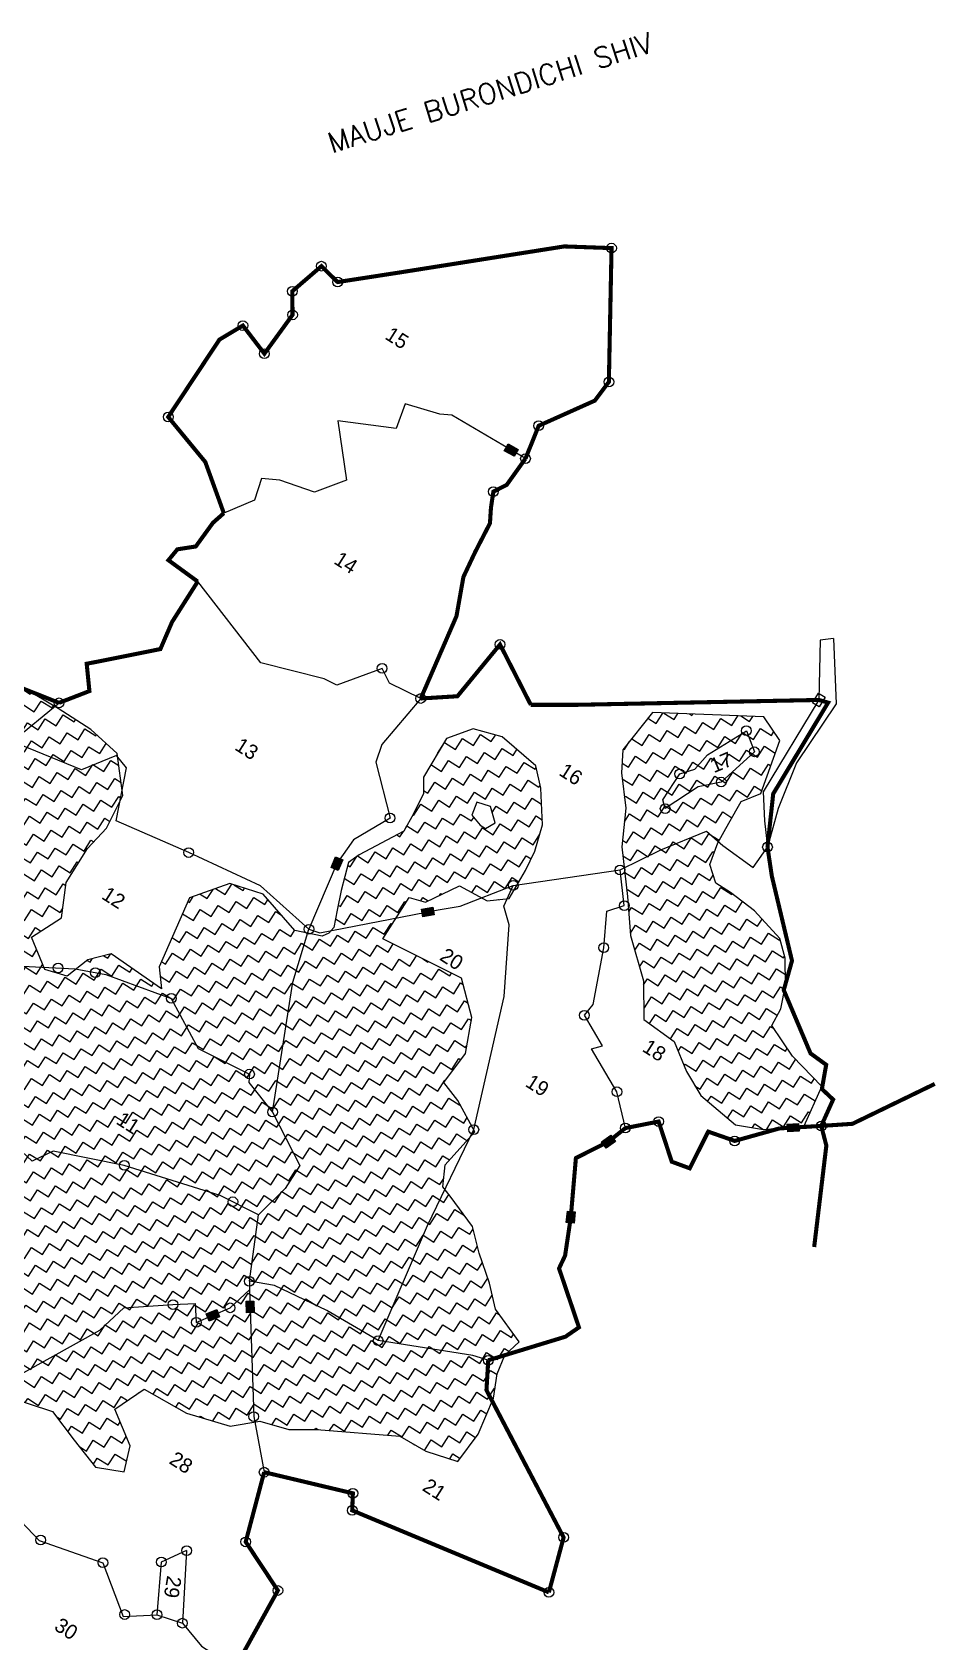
# Model space of a CAD drawing. Header units: metres. Extents: x 301350 to 303947, y 1954005 to 1957180.
# Drawn here: x 302825 to 303947, y 1955184 to 1957180 of the extents above; entities that cross this region are included whole.
import ezdxf

# ---------------------------------------------------------------- set-up
doc = ezdxf.new("R2010")
doc.units = ezdxf.units.M
doc.linetypes.add('DASHDOT', pattern=[1, 0.5, -0.25, 0, -0.25])
doc.linetypes.add('DIVIDE', pattern=[1.25, 0.5, -0.25, 0, -0.25, 0, -0.25])
for name, color, linetype in [('OFF', 1, 'Continuous'), ('POLY_HATCH', 12, 'Continuous'), ('POLY_PARCEL', 6, 'Continuous'), ('POLY_WATER', 4, 'Continuous'), ('SYM_STONE', 1, 'Continuous'), ('TEXT_MAPOUT', 7, 'Continuous'), ('TEXT_PARCEL', 7, 'Continuous'), ('V_BOUND_LINE', 7, 'Continuous'), ('V_BOUND_STREAM_LINE', 7, 'DASHDOT'), ('V_DIVIDE_LINE', 7, 'DIVIDE')]:
    doc.layers.add(name, color=color, linetype=linetype)
doc.styles.get("Standard").update_dxf_attribs({"font": 'simplex.shx'})
doc.styles.add('TEXT_MAP', font='')
doc.styles.get('TEXT_MAP').set_extended_font_data('Kruti Dev 050')
pattern_1 = [(327.5588, (299311.62, 1954518.33), (22.17284, 4.93948), [16.06289, -16.06289]), (57.5588, (299325.177, 1954509.714), (-4.93948, 22.17284), [16.06289, -16.06289])]

# ---------------------------------------------------------------- blocks, each defined once
blk = doc.blocks.new('STONE')
blk.add_circle((0, 0), 0.851)
blk = doc.blocks.new('STONESQUAREFILLED')
blk.add_hatch(color=256).paths.add_polyline_path([(0.7, -0.48), (0.7, 0.48), (-0.7, 0.48), (-0.7, -0.48)])
blk.add_lwpolyline([(-0.7, 0.48), (0.7, 0.48), (0.7, -0.48), (-0.7, -0.48)], close=True)
blk = doc.blocks.new('STONESQUARE')
blk.add_lwpolyline([(-0.7, 0.48), (0.7, 0.48), (0.7, -0.48), (-0.7, -0.48)], close=True)

msp = doc.modelspace()

# ---------------------------------------------------------------- hatches: boundary and pattern name
at = {"layer": 'POLY_HATCH'}
h = msp.add_hatch(dxfattribs=at)
h.set_pattern_fill('ZIGZAG', color=256, scale=5.059179, angle=-32.4412, style=0)
h.set_pattern_definition(pattern_1)
h.paths.add_polyline_path([(302964, 1955497.6), (303016.7, 1955467.8), (303070.8, 1955451.8), (303107.6, 1955457.7), (303143.5, 1955447.7), (303178.3, 1955447.6), (303281.2, 1955439.1), (303313.4, 1955420.5), (303353.3, 1955408), (303378.3, 1955441.6), (303397.5, 1955486.3), (303402, 1955516.5), (303411.4, 1955539.9), (303429.1, 1955556.1), (303399.8, 1955596.8), (303392.6, 1955628.8), (303379.8, 1955666.4), (303371.3, 1955699.3), (303343.8, 1955736.9), (303334.6, 1955748.3), (303337.4, 1955775.9), (303374.3, 1955816.7), (303353.2, 1955855.7), (303336, 1955877.7), (303362.7, 1955913.9), (303370.7, 1955958.4), (303357.6, 1956007.1), (303303.3, 1956034.3), (303260.3, 1956056.1), (303292.7, 1956107.1), (303313, 1956101.5), (303355.1, 1956121.5), (303389.5, 1956103.3), (303416.9, 1956106.1), (303437.2, 1956140.9), (303448.7, 1956164.8), (303458.3, 1956197.2), (303456, 1956242.7), (303449.8, 1956270.5), (303408.2, 1956306.3), (303372.3, 1956316.3), (303339.1, 1956304.4), (303310.5, 1956256.5), (303310.5, 1956236.3), (303298.1, 1956211.1), (303286.2, 1956189.4), (303230.9, 1956160.3), (303217.4, 1956150.5), (303208.3, 1956116), (303203.6, 1956091.4), (303199.4, 1956070.2), (303188.8, 1956058.4), (303150.9, 1956066.2), (303111.7, 1956111.3), (303070.5, 1956124.6), (303020.6, 1956106.8), (302982.8, 1956021.4), (302985.6, 1955994), (302923.2, 1956037.3), (302894.5, 1956029.8), (302868.8, 1956009.5), (302841.1, 1956017.9), (302824.3, 1956058), (302861.6, 1956082), (302867.5, 1956125.9), (302894.1, 1956167.8), (302917.6, 1956193.2), (302937.7, 1956233.6), (302930.6, 1956285.8), (302898.1, 1956315.7), (302857.6, 1956341.4), (302813.6, 1956367.6), (302769.1, 1956395.8), (302742.6, 1956409), (302736.2, 1956407.6), (302685.4, 1956392.2), (302661.1, 1956440.7), (302669.6, 1956483), (302619.7, 1956525.7), (302593.2, 1956538.9), (302545.7, 1956545.2), (302529.8, 1956546.2), (302517.7, 1956530), (302555.9, 1956474.5), (302572, 1956447.8), (302571.7, 1956418.6), (302571.4, 1956374.7), (302585.1, 1956338.5), (302579.3, 1956309.2), (302542.3, 1956233.6), (302518.8, 1956188), (302501.7, 1956143.8), (302501.2, 1956111.1), (302477.8, 1956080.1), (302449.1, 1956017.6), (302428.2, 1955970.3), (302496.8, 1955953.5), (302528.2, 1955948.1), (302542.6, 1955918.8), (302553.5, 1955895.4), (302590.7, 1955884.6), (302616.8, 1955908.4), (302621.8, 1955956.6), (302628, 1956004), (302639.6, 1956022.3), (302641.1, 1955975.5), (302643.4, 1955930), (302650.2, 1955894.5), (302623.3, 1955849.2), (302618.9, 1955813.4), (302618.2, 1955786.4), (302628.3, 1955756.1), (302663.2, 1955735.8), (302691, 1955681.4), (302670.9, 1955641), (302658.9, 1955619.2), (302646.5, 1955594), (302665.8, 1955557.9), (302700.8, 1955552.2), (302760.8, 1955499.4), (302850.4, 1955469.9), (302877.4, 1955434.4), (302904, 1955401), (302939.4, 1955395.2), (302946.8, 1955427.1), (302928, 1955472.8)])
h.paths.add_polyline_path([(303381, 1956197), (303370.4, 1956209.3), (303376.9, 1956225.3), (303393.8, 1956220.1), (303399.4, 1956200), (303387.5, 1956192.9)], flags=16)
h = msp.add_hatch(dxfattribs=at)
h.set_pattern_fill('ZIGZAG', color=256, scale=5.059179, angle=-32.4412, style=0)
h.set_pattern_definition(pattern_1)
h.paths.add_polyline_path([(303621.6, 1955928.5), (303636.6, 1955891.4), (303654.4, 1955861.7), (303697.4, 1955825.3), (303732.3, 1955819.6), (303782.9, 1955824.1), (303804.6, 1955872.7), (303768.1, 1955910.6), (303742.8, 1955948.7), (303753.9, 1955969.1), (303759.7, 1955998.5), (303759, 1956032), (303752.4, 1956056.3), (303721.2, 1956090.9), (303691.4, 1956113.5), (303673.1, 1956125.1), (303665.7, 1956148.1), (303675.5, 1956175), (303689.1, 1956199.3), (303704.4, 1956226.3), (303729.1, 1956236.3), (303752.6, 1956302.1), (303732.6, 1956331.3), (303594.5, 1956336.5), (303557.7, 1956290.2), (303556.2, 1956261.8), (303561.5, 1956218.1), (303556.5, 1956169.9), (303563.5, 1956108.6), (303567.5, 1956060.1), (303583.4, 1956004.1), (303584, 1955956)])

# ---------------------------------------------------------------- linework, layer by layer
at = {"layer": 'OFF'}
msp.add_lwpolyline([(303819.1, 1956428.4), (303802.6, 1956426.5)], dxfattribs=at)
at = {"layer": 'POLY_HATCH'}
msp.add_lwpolyline([(302760.8, 1955499.4), (302850.4, 1955469.9), (302877.4, 1955434.4), (302904, 1955401), (302939.4, 1955395.2), (302939.4, 1955395.2), (302939.4, 1955395.2), (302946.8, 1955427.1), (302946.8, 1955427.1), (302946.8, 1955427.1), (302946.8, 1955427.1), (302928, 1955472.8), (302964, 1955497.6), (303016.7, 1955467.8), (303070.8, 1955451.8), (303107.6, 1955457.7), (303143.5, 1955447.7), (303178.3, 1955447.6), (303281.2, 1955439.1), (303313.4, 1955420.5), (303353.3, 1955408), (303378.3, 1955441.6), (303397.5, 1955486.3), (303402, 1955516.5), (303411.4, 1955539.9), (303429.1, 1955556.1), (303399.8, 1955596.8), (303392.6, 1955628.8), (303379.8, 1955666.4), (303371.3, 1955699.3), (303343.8, 1955736.9), (303334.6, 1955748.3), (303337.4, 1955775.9), (303374.3, 1955816.7), (303353.2, 1955855.7), (303336, 1955877.7), (303362.7, 1955913.9), (303370.7, 1955958.4), (303357.6, 1956007.1), (303303.3, 1956034.3), (303260.3, 1956056.1), (303292.7, 1956107.1), (303313, 1956101.5), (303355.1, 1956121.5), (303389.5, 1956103.3), (303416.9, 1956106.1), (303437.2, 1956140.9), (303448.7, 1956164.8), (303458.3, 1956197.2), (303456, 1956242.7), (303449.8, 1956270.5), (303408.2, 1956306.3), (303372.3, 1956316.3), (303339.1, 1956304.4), (303310.5, 1956256.5), (303310.5, 1956236.3), (303298.1, 1956211.1), (303286.2, 1956189.4), (303230.9, 1956160.3), (303217.4, 1956150.5), (303208.3, 1956116), (303203.6, 1956091.4), (303199.4, 1956070.2), (303193.1, 1956063.2), (303185, 1956059.2), (303150.9, 1956066.2), (303111.7, 1956111.3), (303070.5, 1956124.6), (303020.6, 1956106.8), (302982.8, 1956021.4), (302985.6, 1955994), (302923.2, 1956037.3), (302894.5, 1956029.8), (302868.8, 1956009.5), (302841.1, 1956017.9), (302824.3, 1956058), (302861.6, 1956082), (302867.5, 1956125.9), (302894.1, 1956167.8), (302917.6, 1956193.2), (302937.7, 1956233.6), (302930.6, 1956285.8), (302898.1, 1956315.7), (302857.6, 1956341.4), (302813.6, 1956367.6)], dxfattribs=at)
for points in [[(303732.6, 1956331.3), (303594.5, 1956336.5), (303557.7, 1956290.2), (303556.2, 1956261.8), (303561.5, 1956218.1), (303556.5, 1956169.9), (303563.5, 1956108.6), (303567.5, 1956060.1), (303583.4, 1956004.1), (303584, 1955956), (303621.6, 1955928.5), (303636.6, 1955891.4), (303654.4, 1955861.7), (303697.4, 1955825.3), (303732.3, 1955819.6), (303782.9, 1955824.1), (303804.6, 1955872.7), (303768.1, 1955910.6), (303742.8, 1955948.7), (303753.9, 1955969.1), (303759.7, 1955998.5), (303759, 1956032), (303752.4, 1956056.3), (303721.2, 1956090.9), (303691.4, 1956113.5), (303673.1, 1956125.1), (303665.7, 1956148.1), (303675.5, 1956175), (303689.1, 1956199.3), (303704.4, 1956226.3), (303729.1, 1956236.3), (303752.6, 1956302.1)], [(303393.8, 1956220.1), (303376.9, 1956225.3), (303370.4, 1956209.3), (303381, 1956197), (303387.5, 1956192.9), (303399.4, 1956200)]]:
    msp.add_lwpolyline(points, close=True, dxfattribs=at)
at = {"layer": 'POLY_PARCEL'}
for points in [[(303437.1, 1956651.5), (303345.9, 1956705.4), (303330.9, 1956706.6), (303287.8, 1956719.4), (303276.7, 1956688.8), (303204.3, 1956698.2), (303215, 1956624.6), (303175.4, 1956610), (303132.5, 1956624.8), (303109.7, 1956626.7), (303101, 1956599.9), (303063, 1956583.8)], [(303307.2, 1956354), (303268.5, 1956372.9), (303259.3, 1956391.3), (303203.2, 1956370.6), (303187.4, 1956378.5), (303108.9, 1956398.1), (303030.6, 1956499)], [(303019.5, 1956163), (302929.4, 1956202.5), (302942.3, 1956268), (302930, 1956283.4), (302886.4, 1956265.4), (302800.3, 1956300.6), (302858.6, 1956348.6)], [(303307.2, 1956354), (303259.1, 1956296.8), (303251.7, 1956274.9), (303269.1, 1956205.8), (303223.7, 1956178.9), (303203.2, 1956149.2), (303168.5, 1956067.9)], [(303554.4, 1956141.4), (303605.1, 1956166.5), (303661.7, 1956189.4), (303681.9, 1956171.7), (303719.5, 1956144.6), (303737.2, 1956169.8)], [(302660.6, 1956151.5), (302675.2, 1956109.2), (302787.2, 1956041.4), (302804.9, 1956022.5), (302878.7, 1956018.8), (302916.6, 1956011.7), (302997.8, 1955982.1)], [(303168.5, 1956067.9), (303108.5, 1956121.7), (303019.5, 1956163)], [(303421.9, 1956122.3), (303554.4, 1956141.4)], [(303561, 1955821.3), (303550.5, 1955866.3), (303519, 1955919.4), (303532.5, 1955923.4), (303510.1, 1955961.2), (303521.1, 1955974.7), (303534.2, 1956044.9), (303538, 1956090.4), (303559.6, 1956097.2), (303554.4, 1956141.4)], [(303168.5, 1956067.9), (303181.9, 1956063.5), (303329, 1956091.8), (303356.2, 1956096.3), (303421.9, 1956122.3)], [(303373, 1955819.4), (303410.6, 1955984.6), (303416.9, 1956073.5), (303410.2, 1956096.6), (303421.9, 1956122.3)], [(302997.8, 1955982.1), (303031.3, 1955920.1), (303094.8, 1955888.2), (303094.1, 1955877.7), (303123.4, 1955841.2), (303148.6, 1956002.2), (303168.5, 1956067.9)], [(302851.2, 1955792.8), (302825.2, 1955780.3), (302787, 1955816.4), (302701.5, 1955847.2), (302661.4, 1955829.7), (302637.3, 1955832.4), (302619.3, 1955814.1)], [(303123.4, 1955841.2), (303157.2, 1955775), (303138.9, 1955746.2), (303106, 1955713.9)], [(303254.4, 1955557.8), (303315.6, 1955700.6), (303373, 1955819.4)], [(303094.7, 1955631.3), (303106, 1955713.9), (303058.5, 1955737.8), (302939.5, 1955775.1), (302851.2, 1955792.8)], [(303254.4, 1955557.8), (303190.8, 1955594.9), (303126, 1955626.2), (303094.7, 1955631.3)], [(303094.7, 1955631.3), (303095, 1955620.6)], [(302814.8, 1955518.2), (302909.2, 1955570.6), (302939.1, 1955598.3), (302999.9, 1955602.5), (303027.6, 1955603.9), (303028.8, 1955580.3), (303070.8, 1955598.4), (303095, 1955620.6)], [(303095, 1955620.6), (303100, 1955463.6), (303113, 1955394.6)], [(303390.9, 1955533.4), (303371.7, 1955539.2), (303254.4, 1955557.8)], [(302743.2, 1955405.5), (302834.1, 1955309.7), (302913, 1955282.4), (302938, 1955215.7), (302980.1, 1955217.9)], [(303016.8, 1955297.4), (302985.4, 1955283.2), (302980.1, 1955217.9), (303011.6, 1955207.4)], [(303016.8, 1955297.4), (303011.6, 1955207.4)], [(303011.6, 1955207.4), (303035.4, 1955178.9), (303077, 1955152.1)]]:
    msp.add_lwpolyline(points, dxfattribs=at)
msp.add_lwpolyline([(303711, 1956314.1), (303720.9, 1956287.9), (303679.8, 1956250.3), (303651.4, 1956244.4), (303610.3, 1956217.4), (303607.4, 1956228.5), (303628.4, 1956260.4), (303646.9, 1956266.5), (303662.8, 1956284.3)], close=True, dxfattribs=at)
at = {"layer": 'POLY_WATER'}
for points in [[(303819.1, 1956428.4), (303822.5, 1956347.4), (303773.3, 1956274.1), (303750.3, 1956217.6), (303737.2, 1956169.8)], [(303802.6, 1956426.5), (303800.9, 1956352.2)], [(303800.9, 1956352.2), (303731.9, 1956238.4), (303733.7, 1956202.1), (303737.2, 1956169.8)]]:
    msp.add_lwpolyline(points, dxfattribs=at)
at = {"layer": 'V_BOUND_LINE', "const_width": 5.06}
for points in [[(303063, 1956583.8), (303040, 1956647.3), (302994, 1956703.1), (303057.5, 1956799), (303086.6, 1956816.5), (303113.3, 1956781.6), (303148.2, 1956829.7), (303147.9, 1956859), (303184, 1956890.1), (303204.1, 1956870.4), (303281.1, 1956882.3), (303370.7, 1956896.5), (303485.2, 1956914.6), (303543.8, 1956912.5), (303540.5, 1956746.6), (303523.1, 1956723.4), (303453.5, 1956692.2), (303437.1, 1956651.5), (303437.1, 1956651.5)], [(303437.1, 1956651.5), (303413.8, 1956618.9), (303397.3, 1956610.5), (303394.3, 1956590.9), (303393, 1956571.2), (303374.7, 1956535.7), (303360.1, 1956504.7), (303351.5, 1956456.1), (303307.2, 1956354)], [(303030.6, 1956499), (302994.3, 1956525.5), (303005.4, 1956539), (303028.2, 1956542.5), (303049.5, 1956571.9), (303063, 1956583.8)], [(302858.6, 1956348.6), (302896.3, 1956363.2), (302892.9, 1956397.1), (302910.5, 1956400.5), (302984.3, 1956415.3), (302998.8, 1956448.9), (303030.6, 1956499)], [(303307.2, 1956354), (303352.7, 1956356.8), (303405.5, 1956421), (303443.7, 1956346.1)], [(302743, 1956394.6), (302858.6, 1956348.6)], [(303443.7, 1956346.1), (303497.7, 1956346.1), (303800.9, 1956352.2)], [(303737.2, 1956169.8), (303742.6, 1956133.8), (303767.6, 1956028.8), (303757.4, 1955992.4), (303790.6, 1955913.9), (303810, 1955899.8), (303804.7, 1955869.8), (303818.6, 1955856.7), (303803.9, 1955824), (303752.1, 1955820.9)], [(303752.1, 1955820.9), (303696.6, 1955805.4), (303663.7, 1955816.9), (303640.8, 1955771.4), (303618.5, 1955779.6), (303602.2, 1955829.4), (303561, 1955821.3)], [(303561, 1955821.3), (303540.1, 1955804.6), (303499.6, 1955784.1), (303493.3, 1955710.9), (303486.2, 1955663.1), (303478.7, 1955647.3), (303503.4, 1955574.2), (303486.6, 1955562.6), (303390.9, 1955533.4)], [(303390.9, 1955533.4), (303388.7, 1955496.3), (303484.4, 1955313.7), (303466.1, 1955245.6)], [(303113, 1955394.6), (303090.1, 1955308.2), (303130, 1955247.9), (303077, 1955152.1)], [(303466.1, 1955245.6), (303222.2, 1955347.2), (303223, 1955368.4), (303113, 1955394.6)]]:
    msp.add_lwpolyline(points, dxfattribs=at)
at = {"layer": 'V_BOUND_STREAM_LINE', "ltscale": 10, "const_width": 5.06}
msp.add_lwpolyline([(303737.2, 1956169.8), (303744.3, 1956235.8), (303812.4, 1956348.9), (303800.9, 1956352.2)], dxfattribs=at)
at = {"layer": 'V_DIVIDE_LINE', "ltscale": 10, "const_width": 5.06}
for points in [[(303803.9, 1955824), (303842.6, 1955826.6), (303944.7, 1955876.1)], [(303803.9, 1955824), (303810.2, 1955799.6), (303795.1, 1955673.8)]]:
    msp.add_lwpolyline(points, dxfattribs=at)

# ---------------------------------------------------------------- block references
at = {"layer": 'SYM_STONE'}
for name, p, xscale, yscale, zscale, rotation in [('STONE', (303543.8, 1956912.5), 7.082851244072171, 7.082851244072171, 7.082851244072171, 327.5587984199702), ('STONE', (303184, 1956890.1), 7.082851244072171, 7.082851244072171, 7.082851244072171, 327.5587984199702), ('STONE', (303147.9, 1956859), 7.082851244072171, 7.082851244072171, 7.082851244072171, 327.5587984199702), ('STONE', (303204.1, 1956870.4), 7.082851244072171, 7.082851244072171, 7.082851244072171, 327.5587984199702), ('STONE', (303086.6, 1956816.5), 7.082851244072171, 7.082851244072171, 7.082851244072171, 327.5587984199702), ('STONE', (303148.2, 1956829.7), 7.082851244072171, 7.082851244072171, 7.082851244072171, 327.5587984199702), ('STONE', (303113.3, 1956781.6), 7.082851244072171, 7.082851244072171, 7.082851244072171, 327.5587984199702), ('STONE', (303540.5, 1956746.6), 7.082851244072171, 7.082851244072171, 7.082851244072171, 327.5587984199702), ('STONE', (302994, 1956703.1), 7.082851244072171, 7.082851244072171, 7.082851244072171, 327.5587984199702), ('STONE', (303453.5, 1956692.2), 7.082851244072171, 7.082851244072171, 7.082851244072171, 327.5587984199702), ('STONESQUAREFILLED', (303419.3, 1956662), 10.1183589201031, 10.1183589201031, 10.1183589201031, 331.3051904914749), ('STONE', (303437.1, 1956651.5), 7.082851244072171, 7.082851244072171, 7.082851244072171, 327.5587984199702), ('STONE', (303397.3, 1956610.5), 7.082851244072171, 7.082851244072171, 7.082851244072171, 327.5587984199702), ('STONE', (303405.5, 1956421), 7.082851244072171, 7.082851244072171, 7.082851244072171, 327.5587984199702), ('STONE', (303259.3, 1956391.3), 7.082851244072171, 7.082851244072171, 7.082851244072171, 327.5587984199702), ('STONE', (302858.6, 1956348.6), 7.082851244072171, 7.082851244072171, 7.082851244072171, 327.5587984199702), ('STONE', (303307.2, 1956354), 7.082851244072171, 7.082851244072171, 7.082851244072171, 327.5587984199702), ('STONE', (303711, 1956314.1), 7.082851244072171, 7.082851244072171, 7.082851244072171, 327.5587984199702), ('STONE', (303720.9, 1956287.9), 7.082851244072171, 7.082851244072171, 7.082851244072171, 327.5587984199702), ('STONE', (303628.4, 1956260.4), 7.082851244072171, 7.082851244072171, 7.082851244072171, 327.5587984199702), ('STONE', (303679.8, 1956250.3), 7.082851244072171, 7.082851244072171, 7.082851244072171, 327.5587984199702), ('STONE', (303610.3, 1956217.4), 7.082851244072171, 7.082851244072171, 7.082851244072171, 327.5587984199702), ('STONE', (303269.1, 1956205.8), 7.082851244072171, 7.082851244072171, 7.082851244072171, 327.5587984199702), ('STONE', (303737.2, 1956169.8), 7.082851244072171, 7.082851244072171, 7.082851244072171, 327.5587984199702), ('STONE', (303554.4, 1956141.4), 7.082851244072171, 7.082851244072171, 7.082851244072171, 327.5587984199702), ('STONE', (303421.9, 1956122.3), 7.082851244072171, 7.082851244072171, 7.082851244072171, 327.5587984199702), ('STONE', (303559.6, 1956097.2), 7.082851244072171, 7.082851244072171, 7.082851244072171, 327.5587984199702), ('STONE', (303168.5, 1956067.9), 7.082851244072171, 7.082851244072171, 7.082851244072171, 327.5587984199702), ('STONE', (303534.2, 1956044.9), 7.082851244072171, 7.082851244072171, 7.082851244072171, 327.5587984199702), ('STONE', (303510.1, 1955961.2), 7.082851244072171, 7.082851244072171, 7.082851244072171, 327.5587984199702), ('STONE', (303550.5, 1955866.3), 7.082851244072171, 7.082851244072171, 7.082851244072171, 327.5587984199702), ('STONE', (303561, 1955821.3), 7.082851244072171, 7.082851244072171, 7.082851244072171, 327.5587984199702), ('STONE', (303602.2, 1955829.4), 7.082851244072171, 7.082851244072171, 7.082851244072171, 327.5587984199702), ('STONESQUAREFILLED', (303769, 1955821.9), 10.1183589201031, 10.1183589201031, 10.1183589201031, 3.568904334192074), ('STONE', (303803.9, 1955824), 7.082851244072171, 7.082851244072171, 7.082851244072171, 327.5587984199702)]:
    msp.add_blockref(name, p, dxfattribs=dict(at, xscale=xscale, yscale=yscale, zscale=zscale, rotation=rotation))
at = {"layer": 'SYM_STONE', "ltscale": 10}
for name, p, xscale, yscale, zscale, rotation in [('STONESQUARE', (303800.9, 1956352.2), 10.1183589201031, 10.1183589201031, 10.1183589201031, 238.8048077791853), ('STONE', (303019.5, 1956163), 7.082851244072171, 7.082851244072171, 7.082851244072171, 327.5587984199702), ('STONESQUAREFILLED', (303203.2, 1956149.2), 10.1183589201031, 10.1183589201031, 10.1183589201031, 247.4646848769921), ('STONESQUAREFILLED', (303316, 1956089.3), 10.1183589201031, 10.1183589201031, 10.1183589201031, 9.968414647095459), ('STONE', (302857.5, 1956019.9), 7.082851244072171, 7.082851244072171, 7.082851244072171, 327.5587984199702), ('STONE', (302903.7, 1956014.1), 7.082851244072171, 7.082851244072171, 7.082851244072171, 327.5587984199702), ('STONE', (302997.8, 1955982.1), 7.082851244072171, 7.082851244072171, 7.082851244072171, 327.5587984199702), ('STONE', (303094.8, 1955888.2), 7.082851244072171, 7.082851244072171, 7.082851244072171, 327.5587984199702), ('STONE', (303123.4, 1955841.2), 7.082851244072171, 7.082851244072171, 7.082851244072171, 327.5587984199702), ('STONE', (303373, 1955819.4), 7.082851244072171, 7.082851244072171, 7.082851244072171, 327.5587984199702), ('STONESQUAREFILLED', (303540.1, 1955804.6), 10.1183589201031, 10.1183589201031, 10.1183589201031, 36.13720980901063), ('STONE', (303696.6, 1955805.4), 7.082851244072171, 7.082851244072171, 7.082851244072171, 327.5587984199702), ('STONE', (302939.5, 1955775.1), 7.082851244072171, 7.082851244072171, 7.082851244072171, 327.5587984199702), ('STONE', (303074.2, 1955729.9), 7.082851244072171, 7.082851244072171, 7.082851244072171, 327.5587984199702), ('STONESQUAREFILLED', (303493.3, 1955710.9), 10.1183589201031, 10.1183589201031, 10.1183589201031, 263.787446265633), ('STONE', (303094.7, 1955631.3), 7.082851244072171, 7.082851244072171, 7.082851244072171, 327.5587984199702), ('STONE', (302999.9, 1955602.5), 7.082851244072171, 7.082851244072171, 7.082851244072171, 327.5587984199702), ('STONE', (303070.8, 1955598.4), 7.082851244072171, 7.082851244072171, 7.082851244072171, 327.5587984199702), ('STONESQUAREFILLED', (303095.7, 1955599.6), 10.1183589201031, 10.1183589201031, 10.1183589201031, 271.7929943017766), ('STONE', (303028.8, 1955580.3), 7.082851244072171, 7.082851244072171, 7.082851244072171, 327.5587984199702), ('STONESQUAREFILLED', (303049.4, 1955589.2), 10.1183589201031, 10.1183589201031, 10.1183589201031, 21.81505712947629), ('STONE', (303254.4, 1955557.8), 7.082851244072171, 7.082851244072171, 7.082851244072171, 327.5587984199702), ('STONE', (303390.9, 1955533.4), 7.082851244072171, 7.082851244072171, 7.082851244072171, 327.5587984199702), ('STONE', (303100, 1955463.6), 7.082851244072171, 7.082851244072171, 7.082851244072171, 327.5587984199702), ('STONE', (303113, 1955394.6), 7.082851244072171, 7.082851244072171, 7.082851244072171, 327.5587984199702), ('STONE', (303223, 1955368.4), 7.082851244072171, 7.082851244072171, 7.082851244072171, 327.5587984199702), ('STONE', (303222.2, 1955347.2), 7.082851244072171, 7.082851244072171, 7.082851244072171, 327.5587984199702), ('STONE', (302835.8, 1955310.4), 7.082851244072171, 7.082851244072171, 7.082851244072171, 327.5587984199702), ('STONE', (303090.1, 1955308.2), 7.082851244072171, 7.082851244072171, 7.082851244072171, 327.5587984199702), ('STONE', (303484.4, 1955313.7), 7.082851244072171, 7.082851244072171, 7.082851244072171, 327.5587984199702), ('STONE', (302913, 1955282.4), 7.082851244072171, 7.082851244072171, 7.082851244072171, 327.5587984199702), ('STONE', (302985.4, 1955283.2), 7.082851244072171, 7.082851244072171, 7.082851244072171, 327.5587984199702), ('STONE', (303016.8, 1955297.4), 7.082851244072171, 7.082851244072171, 7.082851244072171, 327.5587984199702), ('STONE', (303130, 1955247.9), 7.082851244072171, 7.082851244072171, 7.082851244072171, 327.5587984199702), ('STONE', (303466.1, 1955245.6), 7.082851244072171, 7.082851244072171, 7.082851244072171, 327.5587984199702), ('STONE', (302939.9, 1955218.1), 7.082851244072171, 7.082851244072171, 7.082851244072171, 327.5587984199702), ('STONE', (302980.1, 1955217.9), 7.082851244072171, 7.082851244072171, 7.082851244072171, 327.5587984199702), ('STONE', (303011.6, 1955207.4), 7.082851244072171, 7.082851244072171, 7.082851244072171, 327.5587984199702)]:
    msp.add_blockref(name, p, dxfattribs=dict(at, xscale=xscale, yscale=yscale, zscale=zscale, rotation=rotation))

# ---------------------------------------------------------------- texts
at = {"layer": 'TEXT_MAPOUT'}
msp.add_text('MAUJE BURONDICHI SHIV', height=25.296, rotation=17.5588, dxfattribs=at).set_placement((303196.9, 1957029.9))
at = {"layer": 'TEXT_PARCEL', "style": 'TEXT_MAP'}
for s, rotation, p in [('15', 327.5588, (303261.6, 1956800.7)), ('14', 327.5588, (303198.2, 1956522.1)), ('13', 327.5588, (303075.2, 1956291.3)), ('17', 22.7157, (303670.8, 1956261.3)), ('16', 327.5588, (303477.3, 1956259.8)), ('12', 327.5588, (302910.1, 1956106.6)), ('20', 327.5588, (303329.4, 1956030.6)), ('18', 327.5588, (303580.7, 1955917.4)), ('19', 327.5588, (303435.7, 1955873.9)), ('11', 327.5588, (302928.2, 1955827.4)), ('28', 327.5588, (302993.9, 1955406.2)), ('21', 327.5588, (303307.9, 1955372.8)), ('29', 260.823, (302992.8, 1955267)), ('30', 327.5588, (302851.3, 1955200))]:
    msp.add_text(s, height=18.21, rotation=rotation, dxfattribs=at).set_placement(p)

doc.saveas('drawing.dxf')
